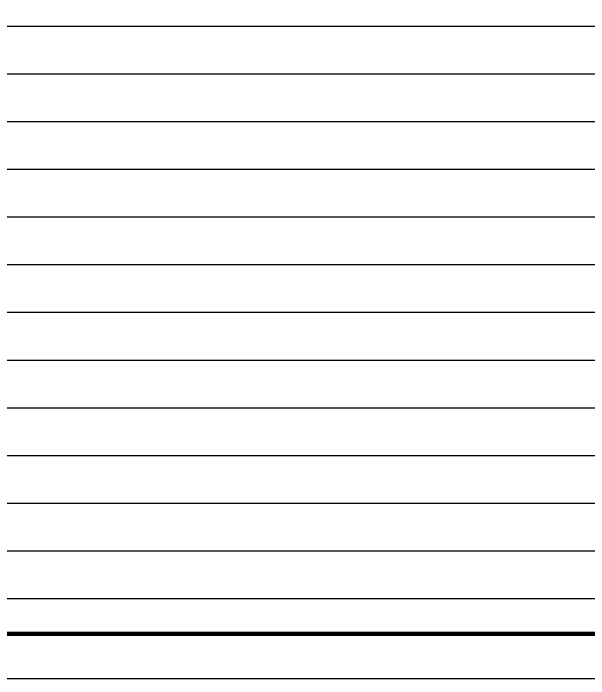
# Model space of a CAD drawing. Extents: x -518115 to 790560, y -210384 to 1628073.
# Drawn here: x 464780 to 477597, y 844382 to 859200 of the extents above; entities that cross this region are included whole.
import ezdxf

# ---------------------------------------------------------------- set-up
doc = ezdxf.new("R2010")
doc.units = 0
doc.header["$LTSCALE"] = 1000
doc.header["$MEASUREMENT"] = 0
doc.layers.add('Defpoint', color=7, linetype='Continuous')
doc.layers.add('图框', color=140, linetype='Continuous')
doc.layers.add('yichutu', color=7, linetype='Continuous', true_color=0xffffff, plot=False)

# ---------------------------------------------------------------- blocks, each defined once
blk = doc.blocks.new('yct-841-594-84100-59399.9999999999-100-1000.0')
at = {"color": 7, "true_color": 0xffffff}
blk.add_lwpolyline([(0, -3549), (80358, -3549), (80358, 0), (0, 0)], close=True, dxfattribs=at)
at = {"layer": 'yichutu', "color": 7, "true_color": 0xffffff}
blk.add_lwpolyline([(0, 0), (0, 59400), (84100, 59400), (84100, 0)], close=True, dxfattribs=at)
blk = doc.blocks.new('TK')
at = {"layer": '图框'}
blk.add_lwpolyline([(465375, 548714), (549475, 548714), (549475, 489314), (465375, 489314)], close=True, dxfattribs=at)
blk.add_lwpolyline([(465375, 548714), (549475, 548714), (549475, 489314), (465375, 489314)], close=True, dxfattribs=at)
at = {"layer": '图框', "const_width": 100}
blk.add_lwpolyline([(548475, 490314), (548475, 547714), (467875, 547714), (467875, 490314)], close=True, dxfattribs=at)

msp = doc.modelspace()

# ---------------------------------------------------------------- linework, layer by layer
at = {"layer": 'Defpoint', "color": 252}
for p, q in [((482419, 858905.3), (408814.1, 858905.3)), ((482419, 857843.3), (408814.1, 857843.3)), ((482419, 856781.3), (408814.1, 856781.3)), ((482419, 855719.3), (408814.1, 855719.3)), ((482419, 854657.4), (408814.1, 854657.4)), ((482419, 853595.4), (408814.1, 853595.4)), ((482419, 852533.4), (408814.1, 852533.4)), ((482419, 851471.5), (408814.1, 851471.5)), ((482419, 850409.5), (408814.1, 850409.5)), ((482419, 849347.5), (408814.1, 849347.5)), ((482419, 848285.5), (408814.1, 848285.5)), ((482419, 847223.6), (408814.1, 847223.6)), ((482419, 846161.6), (408814.1, 846161.6))]:
    msp.add_line(p, q, dxfattribs=at)

# ---------------------------------------------------------------- block references
msp.add_blockref('TK', (-59060.9, 355068.4))
at = {"layer": 'yichutu'}
msp.add_blockref('yct-841-594-84100-59399.9999999999-100-1000.0', (406314.1, 844382.1), dxfattribs=at)

doc.saveas('drawing.dxf')
